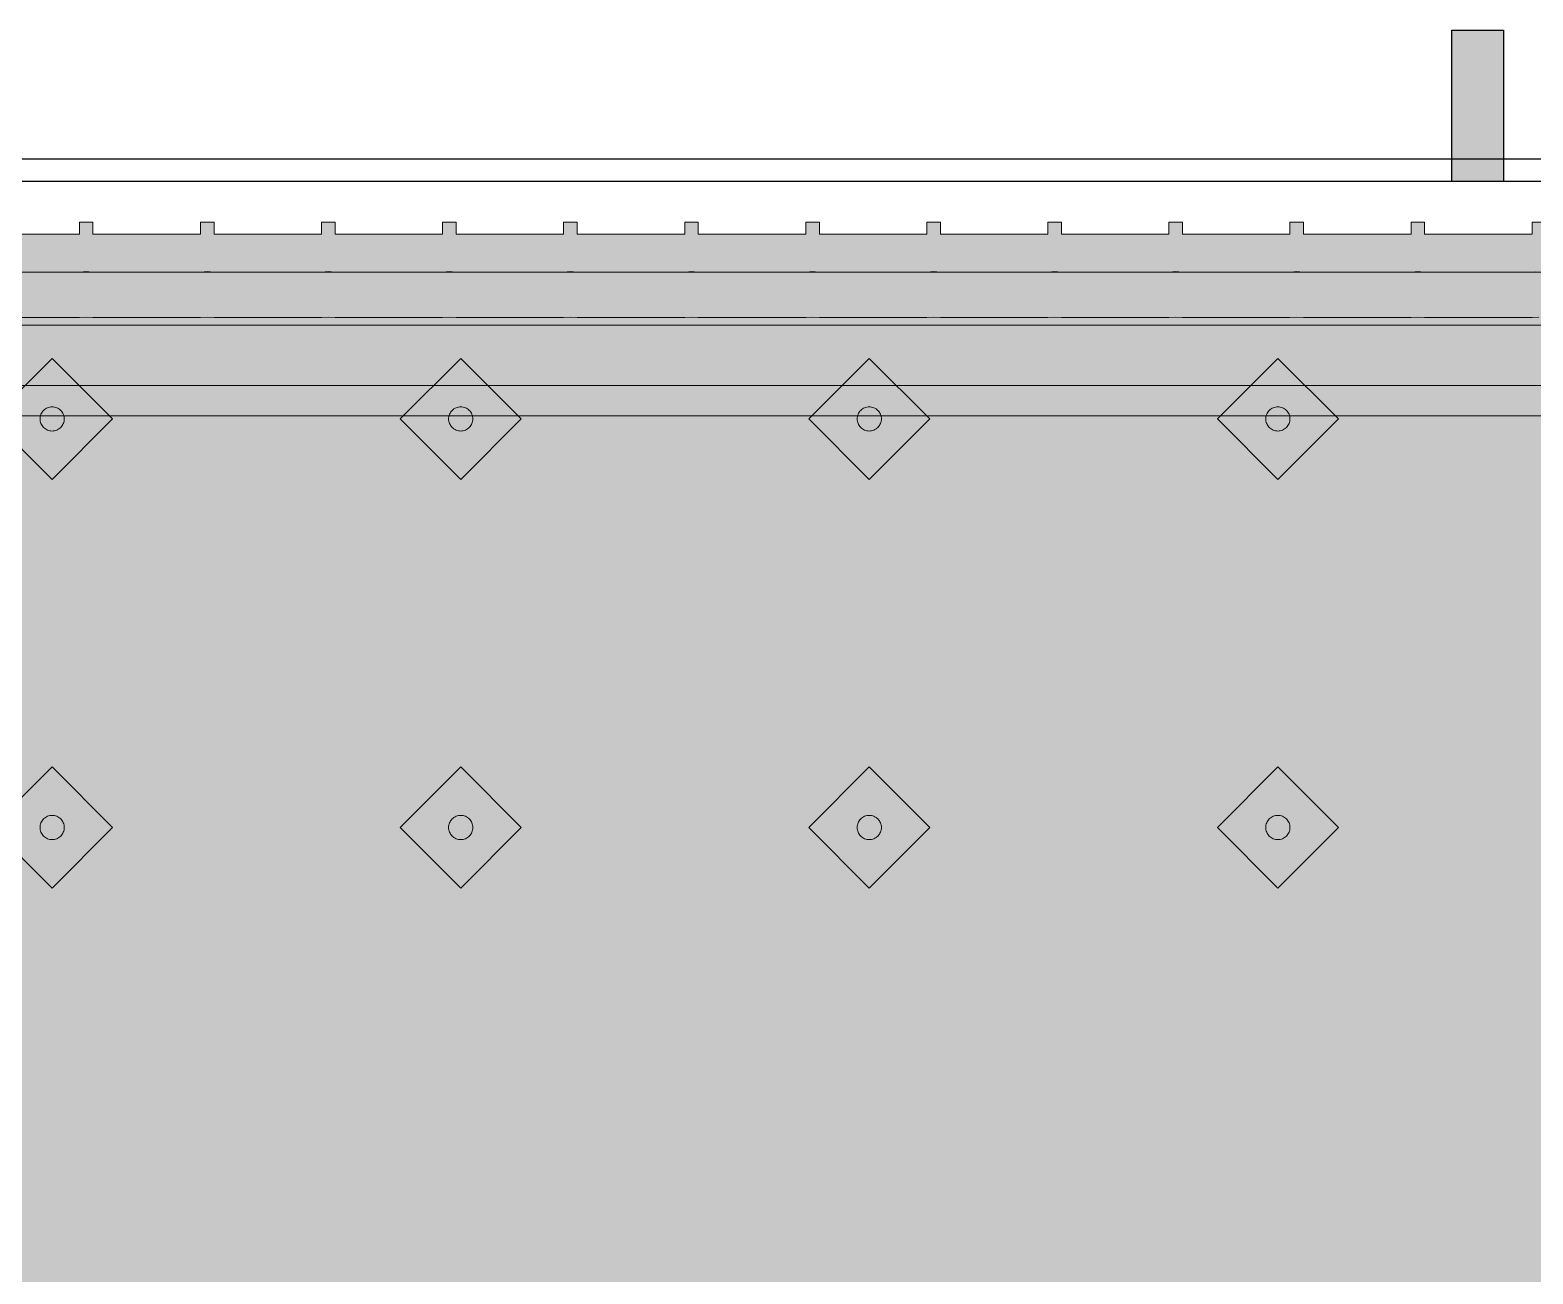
# Model space of a CAD drawing. Header units: metres. Extents: x 2172.2 to 2210.6, y 415.3 to 458.1.
# Drawn here: x 2189.83 to 2190.823, y 452.869 to 453.691 of the extents above; entities that cross this region are included whole.
import ezdxf

# ---------------------------------------------------------------- set-up
doc = ezdxf.new("R2010")
doc.units = ezdxf.units.M
for name, color, linetype, lineweight in [('NC_N1_BANQUETTES', 7, 'CONTINUOUS', 13), ('NC_N1_FLOOR_DECOR', 32, 'CONTINUOUS', 13), ('NC_N1_GLAZING', 4, 'CONTINUOUS', 13), ('NC_N1_WALLS', 7, 'CONTINUOUS', 25)]:
    doc.layers.add(name, color=color, linetype=linetype, lineweight=lineweight)

# ---------------------------------------------------------------- blocks, each defined once
blk = doc.blocks.new('NC_N1_ARCHITECTURE')
at = {"layer": 'NC_N1_WALLS', "true_color": 0xe7e6e1}
blk.add_hatch(color=256, dxfattribs=at).paths.add_polyline_path([(0.76942, 19.691095), (0.80342, 19.691095), (0.80342, 19.591097), (0.76942, 19.591097)])
at = {"layer": 'NC_N1_GLAZING', "linetype": 'CONTINUOUS', "lineweight": -2}
blk.add_lwpolyline([(2.11142, 19.591097), (-3.23858, 19.591097), (-3.23858, 19.606096), (2.11142, 19.606096)], close=True, dxfattribs=at)
at = {"layer": 'NC_N1_WALLS', "linetype": 'CONTINUOUS', "lineweight": -2}
blk.add_lwpolyline([(0.76942, 19.691095), (0.80342, 19.691095), (0.80342, 19.591097), (0.76942, 19.591097)], close=True, dxfattribs=at)
blk = doc.blocks.new('NC_N1_MIXED_FLOOR_TRIANGLE_L_1')
at = {"true_color": 0xeff0ee}
h = blk.add_hatch(color=256, dxfattribs=at)
h.dxf.hatch_style = 1
h.paths.add_polyline_path([(3.32023, 19.42365), (3.32029, 19.42302), (3.32047, 19.42121), (3.32095, 19.4188), (3.32166, 19.41645), (3.3226, 19.41419), (3.32376, 19.41202), (3.32512, 19.40998), (3.32668, 19.40809), (3.32841, 19.40635), (3.33031, 19.40479), (3.33235, 19.40343), (3.33451, 19.40228), (3.33678, 19.40134), (3.33912, 19.40062), (3.34153, 19.40015), (3.34397, 19.3999), (3.35983, 19.39913), (3.36105, 19.3991), (3.45142, 19.3991), (3.45142, 11.70701), (-4.37266, 19.5311), (3.31942, 19.5311), (3.31942, 19.49676), (3.31942, 19.44073), (3.31945, 19.4395), (3.31988, 19.43083)])
at = {"color": 0, "linetype": 'CONTINUOUS', "lineweight": -2, "true_color": 0xa5b2b8}
blk.add_lwpolyline([(-4.37266, 19.5311), (3.31942, 19.5311)], dxfattribs=at)
at = {"color": 0, "linetype": 'CONTINUOUS', "lineweight": -2, "true_color": 0xa38246}
for points in [[(-4.28816, 19.4961), (3.28442, 19.4961)], [(-4.14331, 19.4361), (3.22452, 19.4361)]]:
    blk.add_lwpolyline(points, dxfattribs=at)
at = {"color": 0, "linetype": 'CONTINUOUS', "lineweight": -2, "true_color": 0x778fa0}
blk.add_lwpolyline([(-4.1916, 19.4561), (3.24442, 19.4561)], dxfattribs=at)
blk = doc.blocks.new('NC_N1_TRIANGLE_L_BANQUETTE')
at = {"true_color": 0x778fa0}
h = blk.add_hatch(color=256, dxfattribs=at)
h.dxf.hatch_style = 1
h.paths.add_polyline_path([(0.027, 0.92), (0.027, 0.929), (0.035, 0.929), (0.035, 1), (0.027, 1), (0.027, 1.009), (0.035, 1.009), (0.035, 1.08), (0.027, 1.08), (0.027, 1.089), (0.035, 1.089), (0.035, 1.16), (0.027, 1.16), (0.027, 1.169), (0.035, 1.169), (0.035, 1.24), (0.027, 1.24), (0.027, 1.249), (0.035, 1.249), (0.035, 1.32), (0.027, 1.32), (0.027, 1.329), (0.035, 1.329), (0.035, 1.4), (0.027, 1.4), (0.027, 1.409), (0.035, 1.409), (0.035, 1.48), (0.027, 1.48), (0.027, 1.489), (0.035, 1.489), (0.035, 1.56), (0.027, 1.56), (0.027, 1.569), (0.035, 1.569), (0.035, 1.64), (0.027, 1.64), (0.027, 1.649), (0.035, 1.649), (0.035, 1.72), (0.027, 1.72), (0.027, 1.729), (0.035, 1.729), (0.035, 1.8), (0.027, 1.8), (0.027, 1.809), (0.035, 1.809), (0.035, 1.88), (0.027, 1.88), (0.027, 1.889), (0.035, 1.889), (0.035, 1.96), (0.027, 1.96), (0.027, 1.969), (0.035, 1.969), (0.035, 2.04), (0.027, 2.04), (0.027, 2.049), (0.035, 2.049), (0.035, 2.12), (0.027, 2.12), (0.027, 2.129), (0.035, 2.129), (0.035, 2.2), (0.027, 2.2), (0.027, 2.209), (0.035, 2.209), (0.035, 2.28), (0.027, 2.28), (0.027, 2.289), (0.035, 2.289), (0.035, 2.36), (0.027, 2.36), (0.027, 2.369), (0.035, 2.369), (0.035, 2.44), (0.027, 2.44), (0.027, 2.449), (0.035, 2.449), (0.035, 2.52), (0.027, 2.52), (0.027, 2.529), (0.035, 2.529), (0.035, 2.6), (0.027, 2.6), (0.027, 2.609), (0.035, 2.609), (0.035, 2.68), (0.027, 2.68), (0.027, 2.689), (0.035, 2.689), (0.035, 2.76), (0.027, 2.76), (0.027, 2.769), (0.035, 2.769), (0.035, 2.84), (0.027, 2.84), (0.027, 2.849), (0.035, 2.849), (0.035, 2.92), (0.027, 2.92), (0.027, 2.929), (0.035, 2.929), (0.035, 3), (0.027, 3), (0.027, 3.009), (0.035, 3.009), (0.035, 3.08), (0.027, 3.08), (0.027, 3.089), (0.035, 3.089), (0.035, 3.16), (0.027, 3.16), (0.027, 3.169), (0.035, 3.169), (0.035, 3.24), (0.027, 3.24), (0.027, 3.249), (0.035, 3.249), (0.035, 3.32), (0.027, 3.32), (0.027, 3.329), (0.035, 3.329), (0.035, 3.4), (0.027, 3.4), (0.027, 3.409), (0.035, 3.409), (0.035, 3.48), (0.027, 3.48), (0.027, 3.489), (0.035, 3.489), (0.035, 3.56), (0.027, 3.56), (0.027, 3.569), (0.035, 3.569), (0.035, 3.64), (0.027, 3.64), (0.027, 3.649), (0.035, 3.649), (0.035, 3.72), (0.027, 3.72), (0.027, 3.729), (0.035, 3.729), (0.035, 3.8), (0.027, 3.8), (0.027, 3.809), (0.035, 3.809), (0.035, 3.88), (0.027, 3.88), (0.027, 3.889), (0.035, 3.889), (0.035, 3.96), (0.027, 3.96), (0.027, 3.969), (0.035, 3.969), (0.035, 4.04), (0.027, 4.04), (0.027, 4.049), (0.035, 4.049), (0.035, 4.12), (0.027, 4.12), (0.027, 4.129), (0.035, 4.129), (0.035, 4.2), (0.027, 4.2), (0.027, 4.209), (0.035, 4.209), (0.035, 4.28), (0.027, 4.28), (0.027, 4.289), (0.035, 4.289), (0.035, 4.35), (0.8, 4.35), (0.8, 0.8), (4.35, 0.8), (4.35, 0.035), (4.289, 0.035), (4.289, 0.027), (4.28, 0.027), (4.28, 0.035), (4.209, 0.035), (4.209, 0.027), (4.2, 0.027), (4.2, 0.035), (4.129, 0.035), (4.129, 0.027), (4.12, 0.027), (4.12, 0.035), (4.049, 0.035), (4.049, 0.027), (4.04, 0.027), (4.04, 0.035), (3.969, 0.035), (3.969, 0.027), (3.96, 0.027), (3.96, 0.035), (3.889, 0.035), (3.889, 0.027), (3.88, 0.027), (3.88, 0.035), (3.809, 0.035), (3.809, 0.027), (3.8, 0.027), (3.8, 0.035), (3.729, 0.035), (3.729, 0.027), (3.72, 0.027), (3.72, 0.035), (3.649, 0.035), (3.649, 0.027), (3.64, 0.027), (3.64, 0.035), (3.569, 0.035), (3.569, 0.027), (3.56, 0.027), (3.56, 0.035), (3.489, 0.035), (3.489, 0.027), (3.48, 0.027), (3.48, 0.035), (3.409, 0.035), (3.409, 0.027), (3.4, 0.027), (3.4, 0.035), (3.329, 0.035), (3.329, 0.027), (3.32, 0.027), (3.32, 0.035), (3.249, 0.035), (3.249, 0.027), (3.24, 0.027), (3.24, 0.035), (3.169, 0.035), (3.169, 0.027), (3.16, 0.027), (3.16, 0.035), (3.089, 0.035), (3.089, 0.027), (3.08, 0.027), (3.08, 0.035), (3.009, 0.035), (3.009, 0.027), (3, 0.027), (3, 0.035), (2.929, 0.035), (2.929, 0.027), (2.92, 0.027), (2.92, 0.035), (2.849, 0.035), (2.849, 0.027), (2.84, 0.027), (2.84, 0.035), (2.769, 0.035), (2.769, 0.027), (2.76, 0.027), (2.76, 0.035), (2.689, 0.035), (2.689, 0.027), (2.68, 0.027), (2.68, 0.035), (2.609, 0.035), (2.609, 0.027), (2.6, 0.027), (2.6, 0.035), (2.529, 0.035), (2.529, 0.027), (2.52, 0.027), (2.52, 0.035), (2.449, 0.035), (2.449, 0.027), (2.44, 0.027), (2.44, 0.035), (2.369, 0.035), (2.369, 0.027), (2.36, 0.027), (2.36, 0.035), (2.289, 0.035), (2.289, 0.027), (2.28, 0.027), (2.28, 0.035), (2.209, 0.035), (2.209, 0.027), (2.2, 0.027), (2.2, 0.035), (2.129, 0.035), (2.129, 0.027), (2.12, 0.027), (2.12, 0.035), (2.049, 0.035), (2.049, 0.027), (2.04, 0.027), (2.04, 0.035), (1.969, 0.035), (1.969, 0.027), (1.96, 0.027), (1.96, 0.035), (1.889, 0.035), (1.889, 0.027), (1.88, 0.027), (1.88, 0.035), (1.809, 0.035), (1.809, 0.027), (1.8, 0.027), (1.8, 0.035), (1.729, 0.035), (1.729, 0.027), (1.72, 0.027), (1.72, 0.035), (1.649, 0.035), (1.649, 0.027), (1.64, 0.027), (1.64, 0.035), (1.569, 0.035), (1.569, 0.027), (1.56, 0.027), (1.56, 0.035), (1.489, 0.035), (1.489, 0.027), (1.48, 0.027), (1.48, 0.035), (1.409, 0.035), (1.409, 0.027), (1.4, 0.027), (1.4, 0.035), (1.329, 0.035), (1.329, 0.027), (1.32, 0.027), (1.32, 0.035), (1.249, 0.035), (1.249, 0.027), (1.24, 0.027), (1.24, 0.035), (1.169, 0.035), (1.169, 0.027), (1.16, 0.027), (1.16, 0.035), (1.089, 0.035), (1.089, 0.027), (1.08, 0.027), (1.08, 0.035), (1.009, 0.035), (1.009, 0.027), (1, 0.027), (1, 0.035), (0.929, 0.035), (0.929, 0.027), (0.92, 0.027), (0.92, 0.035), (0.849, 0.035), (0.849, 0.027), (0.84, 0.027), (0.84, 0.035), (0.769, 0.035), (0.769, 0.027), (0.76, 0.027), (0.76, 0.035), (0.689, 0.035), (0.689, 0.027), (0.68, 0.027), (0.68, 0.035), (0.609, 0.035), (0.609, 0.027), (0.6, 0.027), (0.6, 0.035), (0.529, 0.035), (0.529, 0.027), (0.52, 0.027), (0.52, 0.035), (0.45, 0.035), (0.45, 0.048), (0.448, 0.048), (0.448, 0.092), (0.45, 0.092), (0.45, 0.45), (0.035, 0.45), (0.035, 0.52), (0.027, 0.52), (0.027, 0.529), (0.035, 0.529), (0.035, 0.6), (0.027, 0.6), (0.027, 0.609), (0.035, 0.609), (0.035, 0.68), (0.027, 0.68), (0.027, 0.689), (0.035, 0.689), (0.035, 0.76), (0.027, 0.76), (0.027, 0.769), (0.035, 0.769), (0.035, 0.84), (0.027, 0.84), (0.027, 0.849), (0.035, 0.849), (0.035, 0.92)])
at = {"true_color": 0xa38246}
h = blk.add_hatch(color=256, dxfattribs=at)
h.dxf.hatch_style = 1
h.paths.add_polyline_path([(2.865, 0.427), (2.86496, 0.42622), (2.86485, 0.42544), (2.86466, 0.42468), (2.86439, 0.42394), (2.86406, 0.42323), (2.86365, 0.42256), (2.86318, 0.42192), (2.86266, 0.42134), (2.86208, 0.42082), (2.86144, 0.42035), (2.86077, 0.41994), (2.86006, 0.41961), (2.85932, 0.41934), (2.85856, 0.41915), (2.85778, 0.41904), (2.857, 0.419), (2.85622, 0.41904), (2.85544, 0.41915), (2.85468, 0.41934), (2.85394, 0.41961), (2.85323, 0.41994), (2.85256, 0.42035), (2.85192, 0.42082), (2.85134, 0.42134), (2.85082, 0.42192), (2.85035, 0.42256), (2.84994, 0.42323), (2.84961, 0.42394), (2.84934, 0.42468), (2.84915, 0.42544), (2.84904, 0.42622), (2.849, 0.427), (2.84904, 0.42778), (2.84915, 0.42856), (2.84934, 0.42932), (2.84961, 0.43006), (2.84994, 0.43077), (2.85035, 0.43144), (2.85082, 0.43208), (2.85134, 0.43266), (2.85192, 0.43318), (2.85256, 0.43365), (2.85323, 0.43406), (2.85394, 0.43439), (2.85468, 0.43466), (2.85544, 0.43485), (2.85622, 0.43496), (2.857, 0.435), (2.85778, 0.43496), (2.85856, 0.43485), (2.85932, 0.43466), (2.86006, 0.43439), (2.86077, 0.43406), (2.86144, 0.43365), (2.86208, 0.43318), (2.86266, 0.43266), (2.86318, 0.43208), (2.86365, 0.43144), (2.86406, 0.43077), (2.86439, 0.43006), (2.86466, 0.42932), (2.86485, 0.42856), (2.86496, 0.42778)])
h = blk.add_hatch(color=256, dxfattribs=at)
h.dxf.hatch_style = 1
h.paths.add_polyline_path([(3.135, 0.427), (3.13496, 0.42622), (3.13485, 0.42544), (3.13466, 0.42468), (3.13439, 0.42394), (3.13406, 0.42323), (3.13365, 0.42256), (3.13318, 0.42192), (3.13266, 0.42134), (3.13208, 0.42082), (3.13144, 0.42035), (3.13077, 0.41994), (3.13006, 0.41961), (3.12932, 0.41934), (3.12856, 0.41915), (3.12778, 0.41904), (3.127, 0.419), (3.12622, 0.41904), (3.12544, 0.41915), (3.12468, 0.41934), (3.12394, 0.41961), (3.12323, 0.41994), (3.12256, 0.42035), (3.12192, 0.42082), (3.12134, 0.42134), (3.12082, 0.42192), (3.12035, 0.42256), (3.11994, 0.42323), (3.11961, 0.42394), (3.11934, 0.42468), (3.11915, 0.42544), (3.11904, 0.42622), (3.119, 0.427), (3.11904, 0.42778), (3.11915, 0.42856), (3.11934, 0.42932), (3.11961, 0.43006), (3.11994, 0.43077), (3.12035, 0.43144), (3.12082, 0.43208), (3.12134, 0.43266), (3.12192, 0.43318), (3.12256, 0.43365), (3.12323, 0.43406), (3.12394, 0.43439), (3.12468, 0.43466), (3.12544, 0.43485), (3.12622, 0.43496), (3.127, 0.435), (3.12778, 0.43496), (3.12856, 0.43485), (3.12932, 0.43466), (3.13006, 0.43439), (3.13077, 0.43406), (3.13144, 0.43365), (3.13208, 0.43318), (3.13266, 0.43266), (3.13318, 0.43208), (3.13365, 0.43144), (3.13406, 0.43077), (3.13439, 0.43006), (3.13466, 0.42932), (3.13485, 0.42856), (3.13496, 0.42778)])
h = blk.add_hatch(color=256, dxfattribs=at)
h.dxf.hatch_style = 1
h.paths.add_polyline_path([(3.405, 0.427), (3.40496, 0.42622), (3.40485, 0.42544), (3.40466, 0.42468), (3.40439, 0.42394), (3.40406, 0.42323), (3.40365, 0.42256), (3.40318, 0.42192), (3.40266, 0.42134), (3.40208, 0.42082), (3.40144, 0.42035), (3.40077, 0.41994), (3.40006, 0.41961), (3.39932, 0.41934), (3.39856, 0.41915), (3.39778, 0.41904), (3.397, 0.419), (3.39622, 0.41904), (3.39544, 0.41915), (3.39468, 0.41934), (3.39394, 0.41961), (3.39323, 0.41994), (3.39256, 0.42035), (3.39192, 0.42082), (3.39134, 0.42134), (3.39082, 0.42192), (3.39035, 0.42256), (3.38994, 0.42323), (3.38961, 0.42394), (3.38934, 0.42468), (3.38915, 0.42544), (3.38904, 0.42622), (3.389, 0.427), (3.38904, 0.42778), (3.38915, 0.42856), (3.38934, 0.42932), (3.38961, 0.43006), (3.38994, 0.43077), (3.39035, 0.43144), (3.39082, 0.43208), (3.39134, 0.43266), (3.39192, 0.43318), (3.39256, 0.43365), (3.39323, 0.43406), (3.39394, 0.43439), (3.39468, 0.43466), (3.39544, 0.43485), (3.39622, 0.43496), (3.397, 0.435), (3.39778, 0.43496), (3.39856, 0.43485), (3.39932, 0.43466), (3.40006, 0.43439), (3.40077, 0.43406), (3.40144, 0.43365), (3.40208, 0.43318), (3.40266, 0.43266), (3.40318, 0.43208), (3.40365, 0.43144), (3.40406, 0.43077), (3.40439, 0.43006), (3.40466, 0.42932), (3.40485, 0.42856), (3.40496, 0.42778)])
h = blk.add_hatch(color=256, dxfattribs=at)
h.dxf.hatch_style = 1
h.paths.add_polyline_path([(3.675, 0.427), (3.67496, 0.42622), (3.67485, 0.42544), (3.67466, 0.42468), (3.67439, 0.42394), (3.67406, 0.42323), (3.67365, 0.42256), (3.67318, 0.42192), (3.67266, 0.42134), (3.67208, 0.42082), (3.67144, 0.42035), (3.67077, 0.41994), (3.67006, 0.41961), (3.66932, 0.41934), (3.66856, 0.41915), (3.66778, 0.41904), (3.667, 0.419), (3.66622, 0.41904), (3.66544, 0.41915), (3.66468, 0.41934), (3.66394, 0.41961), (3.66323, 0.41994), (3.66256, 0.42035), (3.66192, 0.42082), (3.66134, 0.42134), (3.66082, 0.42192), (3.66035, 0.42256), (3.65994, 0.42323), (3.65961, 0.42394), (3.65934, 0.42468), (3.65915, 0.42544), (3.65904, 0.42622), (3.659, 0.427), (3.65904, 0.42778), (3.65915, 0.42856), (3.65934, 0.42932), (3.65961, 0.43006), (3.65994, 0.43077), (3.66035, 0.43144), (3.66082, 0.43208), (3.66134, 0.43266), (3.66192, 0.43318), (3.66256, 0.43365), (3.66323, 0.43406), (3.66394, 0.43439), (3.66468, 0.43466), (3.66544, 0.43485), (3.66622, 0.43496), (3.667, 0.435), (3.66778, 0.43496), (3.66856, 0.43485), (3.66932, 0.43466), (3.67006, 0.43439), (3.67077, 0.43406), (3.67144, 0.43365), (3.67208, 0.43318), (3.67266, 0.43266), (3.67318, 0.43208), (3.67365, 0.43144), (3.67406, 0.43077), (3.67439, 0.43006), (3.67466, 0.42932), (3.67485, 0.42856), (3.67496, 0.42778)])
h = blk.add_hatch(color=256, dxfattribs=at)
h.dxf.hatch_style = 1
h.paths.add_polyline_path([(2.865, 0.157), (2.86496, 0.15622), (2.86485, 0.15544), (2.86466, 0.15468), (2.86439, 0.15394), (2.86406, 0.15323), (2.86365, 0.15256), (2.86318, 0.15192), (2.86266, 0.15134), (2.86208, 0.15082), (2.86144, 0.15035), (2.86077, 0.14994), (2.86006, 0.14961), (2.85932, 0.14934), (2.85856, 0.14915), (2.85778, 0.14904), (2.857, 0.149), (2.85622, 0.14904), (2.85544, 0.14915), (2.85468, 0.14934), (2.85394, 0.14961), (2.85323, 0.14994), (2.85256, 0.15035), (2.85192, 0.15082), (2.85134, 0.15134), (2.85082, 0.15192), (2.85035, 0.15256), (2.84994, 0.15323), (2.84961, 0.15394), (2.84934, 0.15468), (2.84915, 0.15544), (2.84904, 0.15622), (2.849, 0.157), (2.84904, 0.15778), (2.84915, 0.15856), (2.84934, 0.15932), (2.84961, 0.16006), (2.84994, 0.16077), (2.85035, 0.16144), (2.85082, 0.16208), (2.85134, 0.16266), (2.85192, 0.16318), (2.85256, 0.16365), (2.85323, 0.16406), (2.85394, 0.16439), (2.85468, 0.16466), (2.85544, 0.16485), (2.85622, 0.16496), (2.857, 0.165), (2.85778, 0.16496), (2.85856, 0.16485), (2.85932, 0.16466), (2.86006, 0.16439), (2.86077, 0.16406), (2.86144, 0.16365), (2.86208, 0.16318), (2.86266, 0.16266), (2.86318, 0.16208), (2.86365, 0.16144), (2.86406, 0.16077), (2.86439, 0.16006), (2.86466, 0.15932), (2.86485, 0.15856), (2.86496, 0.15778)])
h = blk.add_hatch(color=256, dxfattribs=at)
h.dxf.hatch_style = 1
h.paths.add_polyline_path([(3.135, 0.157), (3.13496, 0.15622), (3.13485, 0.15544), (3.13466, 0.15468), (3.13439, 0.15394), (3.13406, 0.15323), (3.13365, 0.15256), (3.13318, 0.15192), (3.13266, 0.15134), (3.13208, 0.15082), (3.13144, 0.15035), (3.13077, 0.14994), (3.13006, 0.14961), (3.12932, 0.14934), (3.12856, 0.14915), (3.12778, 0.14904), (3.127, 0.149), (3.12622, 0.14904), (3.12544, 0.14915), (3.12468, 0.14934), (3.12394, 0.14961), (3.12323, 0.14994), (3.12256, 0.15035), (3.12192, 0.15082), (3.12134, 0.15134), (3.12082, 0.15192), (3.12035, 0.15256), (3.11994, 0.15323), (3.11961, 0.15394), (3.11934, 0.15468), (3.11915, 0.15544), (3.11904, 0.15622), (3.119, 0.157), (3.11904, 0.15778), (3.11915, 0.15856), (3.11934, 0.15932), (3.11961, 0.16006), (3.11994, 0.16077), (3.12035, 0.16144), (3.12082, 0.16208), (3.12134, 0.16266), (3.12192, 0.16318), (3.12256, 0.16365), (3.12323, 0.16406), (3.12394, 0.16439), (3.12468, 0.16466), (3.12544, 0.16485), (3.12622, 0.16496), (3.127, 0.165), (3.12778, 0.16496), (3.12856, 0.16485), (3.12932, 0.16466), (3.13006, 0.16439), (3.13077, 0.16406), (3.13144, 0.16365), (3.13208, 0.16318), (3.13266, 0.16266), (3.13318, 0.16208), (3.13365, 0.16144), (3.13406, 0.16077), (3.13439, 0.16006), (3.13466, 0.15932), (3.13485, 0.15856), (3.13496, 0.15778)])
h = blk.add_hatch(color=256, dxfattribs=at)
h.dxf.hatch_style = 1
h.paths.add_polyline_path([(3.405, 0.157), (3.40496, 0.15622), (3.40485, 0.15544), (3.40466, 0.15468), (3.40439, 0.15394), (3.40406, 0.15323), (3.40365, 0.15256), (3.40318, 0.15192), (3.40266, 0.15134), (3.40208, 0.15082), (3.40144, 0.15035), (3.40077, 0.14994), (3.40006, 0.14961), (3.39932, 0.14934), (3.39856, 0.14915), (3.39778, 0.14904), (3.397, 0.149), (3.39622, 0.14904), (3.39544, 0.14915), (3.39468, 0.14934), (3.39394, 0.14961), (3.39323, 0.14994), (3.39256, 0.15035), (3.39192, 0.15082), (3.39134, 0.15134), (3.39082, 0.15192), (3.39035, 0.15256), (3.38994, 0.15323), (3.38961, 0.15394), (3.38934, 0.15468), (3.38915, 0.15544), (3.38904, 0.15622), (3.389, 0.157), (3.38904, 0.15778), (3.38915, 0.15856), (3.38934, 0.15932), (3.38961, 0.16006), (3.38994, 0.16077), (3.39035, 0.16144), (3.39082, 0.16208), (3.39134, 0.16266), (3.39192, 0.16318), (3.39256, 0.16365), (3.39323, 0.16406), (3.39394, 0.16439), (3.39468, 0.16466), (3.39544, 0.16485), (3.39622, 0.16496), (3.397, 0.165), (3.39778, 0.16496), (3.39856, 0.16485), (3.39932, 0.16466), (3.40006, 0.16439), (3.40077, 0.16406), (3.40144, 0.16365), (3.40208, 0.16318), (3.40266, 0.16266), (3.40318, 0.16208), (3.40365, 0.16144), (3.40406, 0.16077), (3.40439, 0.16006), (3.40466, 0.15932), (3.40485, 0.15856), (3.40496, 0.15778)])
h = blk.add_hatch(color=256, dxfattribs=at)
h.dxf.hatch_style = 1
h.paths.add_polyline_path([(3.675, 0.157), (3.67496, 0.15622), (3.67485, 0.15544), (3.67466, 0.15468), (3.67439, 0.15394), (3.67406, 0.15323), (3.67365, 0.15256), (3.67318, 0.15192), (3.67266, 0.15134), (3.67208, 0.15082), (3.67144, 0.15035), (3.67077, 0.14994), (3.67006, 0.14961), (3.66932, 0.14934), (3.66856, 0.14915), (3.66778, 0.14904), (3.667, 0.149), (3.66622, 0.14904), (3.66544, 0.14915), (3.66468, 0.14934), (3.66394, 0.14961), (3.66323, 0.14994), (3.66256, 0.15035), (3.66192, 0.15082), (3.66134, 0.15134), (3.66082, 0.15192), (3.66035, 0.15256), (3.65994, 0.15323), (3.65961, 0.15394), (3.65934, 0.15468), (3.65915, 0.15544), (3.65904, 0.15622), (3.659, 0.157), (3.65904, 0.15778), (3.65915, 0.15856), (3.65934, 0.15932), (3.65961, 0.16006), (3.65994, 0.16077), (3.66035, 0.16144), (3.66082, 0.16208), (3.66134, 0.16266), (3.66192, 0.16318), (3.66256, 0.16365), (3.66323, 0.16406), (3.66394, 0.16439), (3.66468, 0.16466), (3.66544, 0.16485), (3.66622, 0.16496), (3.667, 0.165), (3.66778, 0.16496), (3.66856, 0.16485), (3.66932, 0.16466), (3.67006, 0.16439), (3.67077, 0.16406), (3.67144, 0.16365), (3.67208, 0.16318), (3.67266, 0.16266), (3.67318, 0.16208), (3.67365, 0.16144), (3.67406, 0.16077), (3.67439, 0.16006), (3.67466, 0.15932), (3.67485, 0.15856), (3.67496, 0.15778)])
at = {"color": 0, "linetype": 'CONTINUOUS', "lineweight": -2, "true_color": 0x2d3540}
blk.add_lwpolyline([(3.72, 0.035), (3.649, 0.035), (3.649, 0.027), (3.64, 0.027), (3.64, 0.035), (3.569, 0.035), (3.569, 0.027), (3.56, 0.027), (3.56, 0.035), (3.489, 0.035), (3.489, 0.027), (3.48, 0.027), (3.48, 0.035), (3.409, 0.035), (3.409, 0.027), (3.4, 0.027), (3.4, 0.035), (3.329, 0.035), (3.329, 0.027), (3.32, 0.027), (3.32, 0.035), (3.249, 0.035), (3.249, 0.027), (3.24, 0.027), (3.24, 0.035), (3.169, 0.035), (3.169, 0.027), (3.16, 0.027), (3.16, 0.035), (3.089, 0.035), (3.089, 0.027), (3.08, 0.027), (3.08, 0.035), (3.009, 0.035), (3.009, 0.027), (3, 0.027), (3, 0.035), (2.929, 0.035), (2.929, 0.027), (2.92, 0.027), (2.92, 0.035), (2.849, 0.035), (2.849, 0.027), (2.84, 0.027), (2.84, 0.035), (2.769, 0.035), (2.769, 0.027), (2.76, 0.027), (2.76, 0.035), (2.689, 0.035), (2.689, 0.027), (2.68, 0.027)], dxfattribs=at)
at = {"color": 0, "linetype": 'CONTINUOUS', "lineweight": -2, "true_color": 0xa38246}
for points in [[(3.72, 0.06), (3.649, 0.06), (3.64655, 0.05988), (3.6445, 0.05958), (3.64245, 0.05988), (3.64, 0.06), (3.569, 0.06), (3.56655, 0.05988), (3.5645, 0.05958), (3.56245, 0.05988), (3.56, 0.06), (3.489, 0.06), (3.48655, 0.05988), (3.4845, 0.05958), (3.48245, 0.05988), (3.48, 0.06), (3.409, 0.06), (3.40655, 0.05988), (3.4045, 0.05958), (3.40245, 0.05988), (3.4, 0.06), (3.329, 0.06), (3.32655, 0.05988), (3.3245, 0.05958), (3.32245, 0.05988), (3.32, 0.06), (3.249, 0.06), (3.24655, 0.05988), (3.2445, 0.05958), (3.24245, 0.05988), (3.24, 0.06), (3.169, 0.06), (3.16655, 0.05988), (3.1645, 0.05958), (3.16245, 0.05988), (3.16, 0.06), (3.089, 0.06), (3.08655, 0.05988), (3.0845, 0.05958), (3.08245, 0.05988), (3.08, 0.06), (3.009, 0.06), (3.00655, 0.05988), (3.0045, 0.05958), (3.00245, 0.05988), (3, 0.06), (2.929, 0.06), (2.92655, 0.05988), (2.9245, 0.05958), (2.92245, 0.05988), (2.92, 0.06), (2.849, 0.06), (2.84655, 0.05988), (2.8445, 0.05958), (2.84245, 0.05988), (2.84, 0.06), (2.769, 0.06), (2.76655, 0.05988), (2.7645, 0.05958), (2.76245, 0.05988), (2.76, 0.06), (2.689, 0.06), (2.68655, 0.05988)], [(3.72, 0.09), (3.649, 0.09), (3.6445, 0.08978), (3.64, 0.09), (3.569, 0.09), (3.5645, 0.08978), (3.56, 0.09), (3.489, 0.09), (3.4845, 0.08978), (3.48, 0.09), (3.409, 0.09), (3.4045, 0.08978), (3.4, 0.09), (3.329, 0.09), (3.3245, 0.08978), (3.32, 0.09), (3.249, 0.09), (3.2445, 0.08978), (3.24, 0.09), (3.169, 0.09), (3.1645, 0.08978), (3.16, 0.09), (3.089, 0.09), (3.0845, 0.08978), (3.08, 0.09), (3.009, 0.09), (3.0045, 0.08978), (3, 0.09), (2.929, 0.09), (2.9245, 0.08978), (2.92, 0.09), (2.849, 0.09), (2.8445, 0.08978), (2.84, 0.09), (2.769, 0.09), (2.7645, 0.08978), (2.76, 0.09), (2.689, 0.09), (2.6845, 0.08978)]]:
    blk.add_lwpolyline(points, dxfattribs=at)
at = {"color": 0, "linetype": 'CONTINUOUS', "lineweight": -2, "true_color": 0xbfccd3}
for points in [[(2.857, 0.387), (2.897, 0.427), (2.857, 0.467), (2.817, 0.427)], [(3.127, 0.387), (3.167, 0.427), (3.127, 0.467), (3.087, 0.427)], [(3.397, 0.387), (3.437, 0.427), (3.397, 0.467), (3.357, 0.427)], [(3.667, 0.387), (3.707, 0.427), (3.667, 0.467), (3.627, 0.427)], [(2.857, 0.117), (2.897, 0.157), (2.857, 0.197), (2.817, 0.157)], [(3.127, 0.117), (3.167, 0.157), (3.127, 0.197), (3.087, 0.157)], [(3.397, 0.117), (3.437, 0.157), (3.397, 0.197), (3.357, 0.157)], [(3.667, 0.117), (3.707, 0.157), (3.667, 0.197), (3.627, 0.157)]]:
    blk.add_lwpolyline(points, close=True, dxfattribs=at)
at = {"color": 0, "linetype": 'CONTINUOUS', "lineweight": -2}
for points in [[(2.865, 0.427), (2.86496, 0.42622), (2.86485, 0.42544), (2.86466, 0.42468), (2.86439, 0.42394), (2.86406, 0.42323), (2.86365, 0.42256), (2.86318, 0.42192), (2.86266, 0.42134), (2.86208, 0.42082), (2.86144, 0.42035), (2.86077, 0.41994), (2.86006, 0.41961), (2.85932, 0.41934), (2.85856, 0.41915), (2.85778, 0.41904), (2.857, 0.419), (2.85622, 0.41904), (2.85544, 0.41915), (2.85468, 0.41934), (2.85394, 0.41961), (2.85323, 0.41994), (2.85256, 0.42035), (2.85192, 0.42082), (2.85134, 0.42134), (2.85082, 0.42192), (2.85035, 0.42256), (2.84994, 0.42323), (2.84961, 0.42394), (2.84934, 0.42468), (2.84915, 0.42544), (2.84904, 0.42622), (2.849, 0.427), (2.84904, 0.42778), (2.84915, 0.42856), (2.84934, 0.42932), (2.84961, 0.43006), (2.84994, 0.43077), (2.85035, 0.43144), (2.85082, 0.43208), (2.85134, 0.43266), (2.85192, 0.43318), (2.85256, 0.43365), (2.85323, 0.43406), (2.85394, 0.43439), (2.85468, 0.43466), (2.85544, 0.43485), (2.85622, 0.43496), (2.857, 0.435), (2.85778, 0.43496), (2.85856, 0.43485), (2.85932, 0.43466), (2.86006, 0.43439), (2.86077, 0.43406), (2.86144, 0.43365), (2.86208, 0.43318), (2.86266, 0.43266), (2.86318, 0.43208), (2.86365, 0.43144), (2.86406, 0.43077), (2.86439, 0.43006), (2.86466, 0.42932), (2.86485, 0.42856), (2.86496, 0.42778)], [(3.135, 0.427), (3.13496, 0.42622), (3.13485, 0.42544), (3.13466, 0.42468), (3.13439, 0.42394), (3.13406, 0.42323), (3.13365, 0.42256), (3.13318, 0.42192), (3.13266, 0.42134), (3.13208, 0.42082), (3.13144, 0.42035), (3.13077, 0.41994), (3.13006, 0.41961), (3.12932, 0.41934), (3.12856, 0.41915), (3.12778, 0.41904), (3.127, 0.419), (3.12622, 0.41904), (3.12544, 0.41915), (3.12468, 0.41934), (3.12394, 0.41961), (3.12323, 0.41994), (3.12256, 0.42035), (3.12192, 0.42082), (3.12134, 0.42134), (3.12082, 0.42192), (3.12035, 0.42256), (3.11994, 0.42323), (3.11961, 0.42394), (3.11934, 0.42468), (3.11915, 0.42544), (3.11904, 0.42622), (3.119, 0.427), (3.11904, 0.42778), (3.11915, 0.42856), (3.11934, 0.42932), (3.11961, 0.43006), (3.11994, 0.43077), (3.12035, 0.43144), (3.12082, 0.43208), (3.12134, 0.43266), (3.12192, 0.43318), (3.12256, 0.43365), (3.12323, 0.43406), (3.12394, 0.43439), (3.12468, 0.43466), (3.12544, 0.43485), (3.12622, 0.43496), (3.127, 0.435), (3.12778, 0.43496), (3.12856, 0.43485), (3.12932, 0.43466), (3.13006, 0.43439), (3.13077, 0.43406), (3.13144, 0.43365), (3.13208, 0.43318), (3.13266, 0.43266), (3.13318, 0.43208), (3.13365, 0.43144), (3.13406, 0.43077), (3.13439, 0.43006), (3.13466, 0.42932), (3.13485, 0.42856), (3.13496, 0.42778)], [(3.405, 0.427), (3.40496, 0.42622), (3.40485, 0.42544), (3.40466, 0.42468), (3.40439, 0.42394), (3.40406, 0.42323), (3.40365, 0.42256), (3.40318, 0.42192), (3.40266, 0.42134), (3.40208, 0.42082), (3.40144, 0.42035), (3.40077, 0.41994), (3.40006, 0.41961), (3.39932, 0.41934), (3.39856, 0.41915), (3.39778, 0.41904), (3.397, 0.419), (3.39622, 0.41904), (3.39544, 0.41915), (3.39468, 0.41934), (3.39394, 0.41961), (3.39323, 0.41994), (3.39256, 0.42035), (3.39192, 0.42082), (3.39134, 0.42134), (3.39082, 0.42192), (3.39035, 0.42256), (3.38994, 0.42323), (3.38961, 0.42394), (3.38934, 0.42468), (3.38915, 0.42544), (3.38904, 0.42622), (3.389, 0.427), (3.38904, 0.42778), (3.38915, 0.42856), (3.38934, 0.42932), (3.38961, 0.43006), (3.38994, 0.43077), (3.39035, 0.43144), (3.39082, 0.43208), (3.39134, 0.43266), (3.39192, 0.43318), (3.39256, 0.43365), (3.39323, 0.43406), (3.39394, 0.43439), (3.39468, 0.43466), (3.39544, 0.43485), (3.39622, 0.43496), (3.397, 0.435), (3.39778, 0.43496), (3.39856, 0.43485), (3.39932, 0.43466), (3.40006, 0.43439), (3.40077, 0.43406), (3.40144, 0.43365), (3.40208, 0.43318), (3.40266, 0.43266), (3.40318, 0.43208), (3.40365, 0.43144), (3.40406, 0.43077), (3.40439, 0.43006), (3.40466, 0.42932), (3.40485, 0.42856), (3.40496, 0.42778)], [(3.675, 0.427), (3.67496, 0.42622), (3.67485, 0.42544), (3.67466, 0.42468), (3.67439, 0.42394), (3.67406, 0.42323), (3.67365, 0.42256), (3.67318, 0.42192), (3.67266, 0.42134), (3.67208, 0.42082), (3.67144, 0.42035), (3.67077, 0.41994), (3.67006, 0.41961), (3.66932, 0.41934), (3.66856, 0.41915), (3.66778, 0.41904), (3.667, 0.419), (3.66622, 0.41904), (3.66544, 0.41915), (3.66468, 0.41934), (3.66394, 0.41961), (3.66323, 0.41994), (3.66256, 0.42035), (3.66192, 0.42082), (3.66134, 0.42134), (3.66082, 0.42192), (3.66035, 0.42256), (3.65994, 0.42323), (3.65961, 0.42394), (3.65934, 0.42468), (3.65915, 0.42544), (3.65904, 0.42622), (3.659, 0.427), (3.65904, 0.42778), (3.65915, 0.42856), (3.65934, 0.42932), (3.65961, 0.43006), (3.65994, 0.43077), (3.66035, 0.43144), (3.66082, 0.43208), (3.66134, 0.43266), (3.66192, 0.43318), (3.66256, 0.43365), (3.66323, 0.43406), (3.66394, 0.43439), (3.66468, 0.43466), (3.66544, 0.43485), (3.66622, 0.43496), (3.667, 0.435), (3.66778, 0.43496), (3.66856, 0.43485), (3.66932, 0.43466), (3.67006, 0.43439), (3.67077, 0.43406), (3.67144, 0.43365), (3.67208, 0.43318), (3.67266, 0.43266), (3.67318, 0.43208), (3.67365, 0.43144), (3.67406, 0.43077), (3.67439, 0.43006), (3.67466, 0.42932), (3.67485, 0.42856), (3.67496, 0.42778)], [(2.865, 0.157), (2.86496, 0.15622), (2.86485, 0.15544), (2.86466, 0.15468), (2.86439, 0.15394), (2.86406, 0.15323), (2.86365, 0.15256), (2.86318, 0.15192), (2.86266, 0.15134), (2.86208, 0.15082), (2.86144, 0.15035), (2.86077, 0.14994), (2.86006, 0.14961), (2.85932, 0.14934), (2.85856, 0.14915), (2.85778, 0.14904), (2.857, 0.149), (2.85622, 0.14904), (2.85544, 0.14915), (2.85468, 0.14934), (2.85394, 0.14961), (2.85323, 0.14994), (2.85256, 0.15035), (2.85192, 0.15082), (2.85134, 0.15134), (2.85082, 0.15192), (2.85035, 0.15256), (2.84994, 0.15323), (2.84961, 0.15394), (2.84934, 0.15468), (2.84915, 0.15544), (2.84904, 0.15622), (2.849, 0.157), (2.84904, 0.15778), (2.84915, 0.15856), (2.84934, 0.15932), (2.84961, 0.16006), (2.84994, 0.16077), (2.85035, 0.16144), (2.85082, 0.16208), (2.85134, 0.16266), (2.85192, 0.16318), (2.85256, 0.16365), (2.85323, 0.16406), (2.85394, 0.16439), (2.85468, 0.16466), (2.85544, 0.16485), (2.85622, 0.16496), (2.857, 0.165), (2.85778, 0.16496), (2.85856, 0.16485), (2.85932, 0.16466), (2.86006, 0.16439), (2.86077, 0.16406), (2.86144, 0.16365), (2.86208, 0.16318), (2.86266, 0.16266), (2.86318, 0.16208), (2.86365, 0.16144), (2.86406, 0.16077), (2.86439, 0.16006), (2.86466, 0.15932), (2.86485, 0.15856), (2.86496, 0.15778)], [(3.135, 0.157), (3.13496, 0.15622), (3.13485, 0.15544), (3.13466, 0.15468), (3.13439, 0.15394), (3.13406, 0.15323), (3.13365, 0.15256), (3.13318, 0.15192), (3.13266, 0.15134), (3.13208, 0.15082), (3.13144, 0.15035), (3.13077, 0.14994), (3.13006, 0.14961), (3.12932, 0.14934), (3.12856, 0.14915), (3.12778, 0.14904), (3.127, 0.149), (3.12622, 0.14904), (3.12544, 0.14915), (3.12468, 0.14934), (3.12394, 0.14961), (3.12323, 0.14994), (3.12256, 0.15035), (3.12192, 0.15082), (3.12134, 0.15134), (3.12082, 0.15192), (3.12035, 0.15256), (3.11994, 0.15323), (3.11961, 0.15394), (3.11934, 0.15468), (3.11915, 0.15544), (3.11904, 0.15622), (3.119, 0.157), (3.11904, 0.15778), (3.11915, 0.15856), (3.11934, 0.15932), (3.11961, 0.16006), (3.11994, 0.16077), (3.12035, 0.16144), (3.12082, 0.16208), (3.12134, 0.16266), (3.12192, 0.16318), (3.12256, 0.16365), (3.12323, 0.16406), (3.12394, 0.16439), (3.12468, 0.16466), (3.12544, 0.16485), (3.12622, 0.16496), (3.127, 0.165), (3.12778, 0.16496), (3.12856, 0.16485), (3.12932, 0.16466), (3.13006, 0.16439), (3.13077, 0.16406), (3.13144, 0.16365), (3.13208, 0.16318), (3.13266, 0.16266), (3.13318, 0.16208), (3.13365, 0.16144), (3.13406, 0.16077), (3.13439, 0.16006), (3.13466, 0.15932), (3.13485, 0.15856), (3.13496, 0.15778)], [(3.405, 0.157), (3.40496, 0.15622), (3.40485, 0.15544), (3.40466, 0.15468), (3.40439, 0.15394), (3.40406, 0.15323), (3.40365, 0.15256), (3.40318, 0.15192), (3.40266, 0.15134), (3.40208, 0.15082), (3.40144, 0.15035), (3.40077, 0.14994), (3.40006, 0.14961), (3.39932, 0.14934), (3.39856, 0.14915), (3.39778, 0.14904), (3.397, 0.149), (3.39622, 0.14904), (3.39544, 0.14915), (3.39468, 0.14934), (3.39394, 0.14961), (3.39323, 0.14994), (3.39256, 0.15035), (3.39192, 0.15082), (3.39134, 0.15134), (3.39082, 0.15192), (3.39035, 0.15256), (3.38994, 0.15323), (3.38961, 0.15394), (3.38934, 0.15468), (3.38915, 0.15544), (3.38904, 0.15622), (3.389, 0.157), (3.38904, 0.15778), (3.38915, 0.15856), (3.38934, 0.15932), (3.38961, 0.16006), (3.38994, 0.16077), (3.39035, 0.16144), (3.39082, 0.16208), (3.39134, 0.16266), (3.39192, 0.16318), (3.39256, 0.16365), (3.39323, 0.16406), (3.39394, 0.16439), (3.39468, 0.16466), (3.39544, 0.16485), (3.39622, 0.16496), (3.397, 0.165), (3.39778, 0.16496), (3.39856, 0.16485), (3.39932, 0.16466), (3.40006, 0.16439), (3.40077, 0.16406), (3.40144, 0.16365), (3.40208, 0.16318), (3.40266, 0.16266), (3.40318, 0.16208), (3.40365, 0.16144), (3.40406, 0.16077), (3.40439, 0.16006), (3.40466, 0.15932), (3.40485, 0.15856), (3.40496, 0.15778)], [(3.675, 0.157), (3.67496, 0.15622), (3.67485, 0.15544), (3.67466, 0.15468), (3.67439, 0.15394), (3.67406, 0.15323), (3.67365, 0.15256), (3.67318, 0.15192), (3.67266, 0.15134), (3.67208, 0.15082), (3.67144, 0.15035), (3.67077, 0.14994), (3.67006, 0.14961), (3.66932, 0.14934), (3.66856, 0.14915), (3.66778, 0.14904), (3.667, 0.149), (3.66622, 0.14904), (3.66544, 0.14915), (3.66468, 0.14934), (3.66394, 0.14961), (3.66323, 0.14994), (3.66256, 0.15035), (3.66192, 0.15082), (3.66134, 0.15134), (3.66082, 0.15192), (3.66035, 0.15256), (3.65994, 0.15323), (3.65961, 0.15394), (3.65934, 0.15468), (3.65915, 0.15544), (3.65904, 0.15622), (3.659, 0.157), (3.65904, 0.15778), (3.65915, 0.15856), (3.65934, 0.15932), (3.65961, 0.16006), (3.65994, 0.16077), (3.66035, 0.16144), (3.66082, 0.16208), (3.66134, 0.16266), (3.66192, 0.16318), (3.66256, 0.16365), (3.66323, 0.16406), (3.66394, 0.16439), (3.66468, 0.16466), (3.66544, 0.16485), (3.66622, 0.16496), (3.667, 0.165), (3.66778, 0.16496), (3.66856, 0.16485), (3.66932, 0.16466), (3.67006, 0.16439), (3.67077, 0.16406), (3.67144, 0.16365), (3.67208, 0.16318), (3.67266, 0.16266), (3.67318, 0.16208), (3.67365, 0.16144), (3.67406, 0.16077), (3.67439, 0.16006), (3.67466, 0.15932), (3.67485, 0.15856), (3.67496, 0.15778)]]:
    blk.add_lwpolyline(points, close=True, dxfattribs=at)

msp = doc.modelspace()

# ---------------------------------------------------------------- block references
at = {"layer": 'NC_N1_BANQUETTES', "linetype": 'CONTINUOUS', "rotation": -180}
msp.add_blockref('NC_N1_TRIANGLE_L_BANQUETTE', (2193.51142, 453.5911), dxfattribs=at)
at = {"layer": 'NC_N1_FLOOR_DECOR', "linetype": 'CONTINUOUS'}
msp.add_blockref('NC_N1_MIXED_FLOOR_TRIANGLE_L_1', (2190, 434), dxfattribs=at)
at = {"layer": 'NC_N1_WALLS'}
msp.add_blockref('NC_N1_ARCHITECTURE', (2190, 434), dxfattribs=at)

doc.saveas('drawing.dxf')
